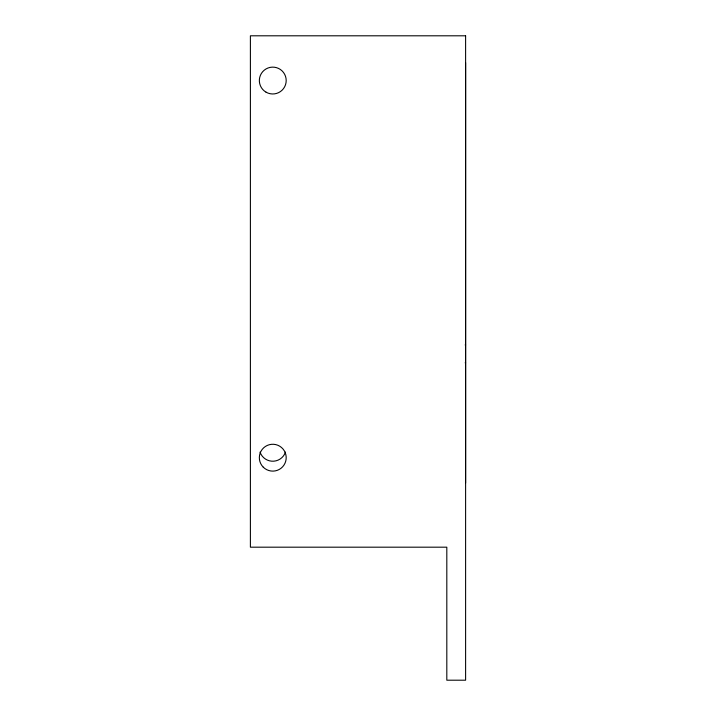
<?xml version="1.0" encoding="UTF-8"?>
<svg xmlns="http://www.w3.org/2000/svg" width="716" height="716" viewBox="0 0 716 716"><rect width="100%" height="100%" fill="white"/><g stroke="black" fill="none" stroke-linecap="round" stroke-linejoin="round"><path stroke-width="1.07" d="M465.606 62.65L465.606 483.094M465.158 344.933L465.606 344.933M465.158 362.833L465.606 362.833M285.478 452.109A13.425 13.425 0 0 1 260.051 452.109M465.606 35.8L250.394 35.8L250.394 547.185L446.811 547.185L446.811 680.2L465.606 680.2L465.606 35.8M266.057 92.176A13.425 13.425 0 0 0 286.194 80.55A13.425 13.425 0 0 0 266.057 68.924A13.425 13.425 0 0 0 266.057 92.176M263.273 467.181A13.425 13.425 0 0 0 285.738 461.167A13.425 13.425 0 0 0 269.297 444.717A13.425 13.425 0 0 0 263.273 467.181"/></g></svg>
